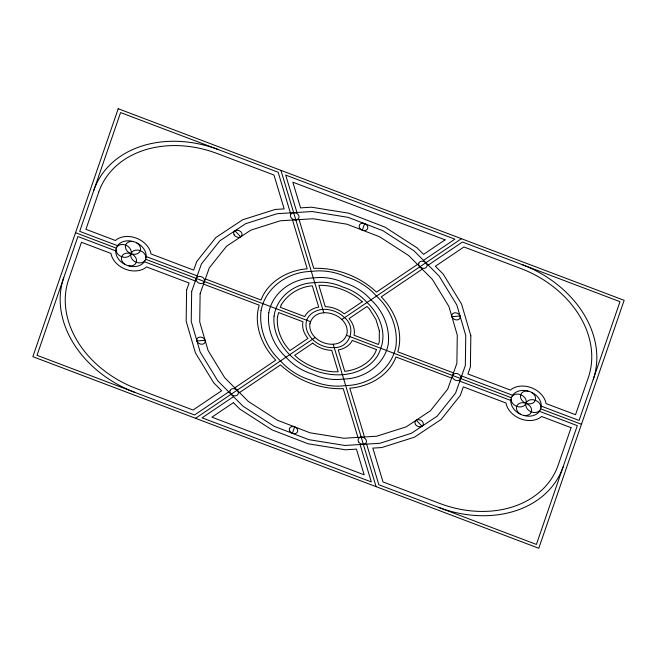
<?xml version="1.0" encoding="UTF-8"?>
<svg xmlns="http://www.w3.org/2000/svg" width="657" height="657" viewBox="0 0 657 657"><rect width="100%" height="100%" fill="white"/><g stroke="black" fill="none" stroke-linecap="round" stroke-linejoin="round"><path stroke-width="0.99" d="M116.289 248.141L115.747 251.344A15.727 12.311 23.5 0 0 123.302 263.523L126.965 265.354L130.907 266.397A15.727 12.311 23.5 0 0 144.138 262.094L145.673 259.269L146.207 256.066A15.727 12.311 23.5 0 0 138.66 243.895L134.989 242.055L131.055 241.012A15.727 12.311 23.5 0 0 117.825 245.316L116.289 248.141L75.539 232.709M511.327 397.731L510.793 400.934A15.727 12.311 23.5 0 0 518.34 413.105L522.011 414.945L525.945 415.988A15.727 12.311 23.5 0 0 539.175 411.684L540.711 408.859L541.253 405.656A15.727 12.311 23.5 0 0 533.698 393.477L530.035 391.646L526.093 390.603A15.727 12.311 23.5 0 0 512.862 394.906L511.327 397.731L346.428 335.292M292.398 433.341L294.632 426.861M362.368 230.139L364.602 223.659M228.767 391.884L194.554 414.986L37.006 355.322L77.912 236.536L115.821 250.892M234.779 387.819L275.759 360.143C261.954 346.223 253.249 324.533 259.228 305.193L203.53 284.103M417.491 264.426L376.477 292.127C359.913 276.507 336.548 267.448 313.75 268.368L299.083 219.627M423.502 260.361L454.899 239.164L285.688 175.082L296.931 212.474M195.548 418.287L315.294 337.419M341.706 319.581L461.452 238.713M233.498 396.639L202.101 417.836L371.312 481.918L360.069 444.526M239.509 392.574L280.523 364.873C297.087 380.493 320.452 389.552 343.25 388.632L357.917 437.373M422.221 269.181L381.241 296.857C395.046 310.777 403.751 332.467 397.772 351.807L453.47 372.897M428.233 265.116L462.446 242.014L619.994 301.678L579.088 420.464L541.179 406.108M196.969 341.032L205.083 340.26M451.917 316.74L460.031 315.968M117.603 245.718L79.694 231.354L120.592 112.569L278.141 172.233L290.378 212.876M146.133 256.517L197.199 275.858M205.362 278.946L261.01 300.019C267.916 281.467 288.086 270.191 307.205 268.82L292.529 220.029M461.633 375.985L512.649 395.3M145.673 259.269L310.572 321.708M540.711 408.859L581.461 424.291M144.351 261.7L195.367 281.015M451.638 378.054L395.99 356.981C389.084 375.533 368.914 386.809 349.795 388.18L364.471 436.971M459.801 381.142L510.867 400.483M539.397 411.282L577.306 425.646L536.408 544.431L378.859 484.767L366.622 444.124M234.984 230.771L240.758 236.807M416.242 420.193L422.016 426.229M280.925 170.352L323.778 312.798M333.222 344.202L376.075 486.648M134.964 392.418A104.824 82.051 23.5 0 1 63.754 277.648M93.852 190.243A104.824 82.051 23.5 0 1 218.551 149.665M563.148 466.757A104.824 82.051 23.5 0 1 438.449 507.335M522.036 264.582A104.824 82.051 23.5 0 1 593.246 379.352M117.053 246.728A7.859 6.151 23.5 0 1 129.486 247.746A7.859 6.151 23.5 0 1 126.201 257.289A7.859 6.151 23.5 0 1 116.018 249.742M144.901 260.681A7.859 6.151 23.5 0 1 132.468 259.663A7.859 6.151 23.5 0 1 135.753 250.12A7.859 6.151 23.5 0 1 145.944 257.667M136.82 242.975A7.859 6.151 23.5 0 1 137.855 253.503A7.859 6.151 23.5 0 1 125.816 248.946A7.859 6.151 23.5 0 1 133.018 241.53M125.134 264.434A7.859 6.151 23.5 0 1 124.107 253.914A7.859 6.151 23.5 0 1 136.139 258.472A7.859 6.151 23.5 0 1 128.936 265.88M539.947 410.272A7.859 6.151 23.5 0 1 527.514 409.254A7.859 6.151 23.5 0 1 530.799 399.711A7.859 6.151 23.5 0 1 540.982 407.258M512.099 396.319A7.859 6.151 23.5 0 1 524.532 397.337A7.859 6.151 23.5 0 1 521.247 406.88A7.859 6.151 23.5 0 1 511.056 399.333M531.866 392.566A7.859 6.151 23.5 0 1 532.893 403.086A7.859 6.151 23.5 0 1 520.861 398.528A7.859 6.151 23.5 0 1 528.064 391.12M520.18 414.025A7.859 6.151 23.5 0 1 519.145 403.497A7.859 6.151 23.5 0 1 531.184 408.054A7.859 6.151 23.5 0 1 523.982 415.47M261.043 310.638C258.801 329.321 266.676 348.382 280.547 360.89A52.765 41.301 23.5 0 0 310.72 380.132A52.765 41.301 23.5 0 0 345.664 385.544C368.602 385.38 391.662 369.702 395.957 346.362C398.199 327.679 390.324 308.618 376.453 296.11A52.765 41.301 23.5 0 0 346.28 276.868A52.765 41.301 23.5 0 0 311.336 271.456C288.398 271.62 265.338 287.298 261.043 310.638M268.787 312.691C266.808 329.231 273.772 346.099 286.05 357.17A46.704 36.562 23.5 0 0 312.765 374.203A46.704 36.562 23.5 0 0 343.693 378.999C363.994 378.851 384.411 364.972 388.213 344.309C390.192 327.769 383.228 310.901 370.95 299.83A46.704 36.562 23.5 0 0 344.235 282.797A46.704 36.562 23.5 0 0 313.307 278.001C293.006 278.149 272.589 292.028 268.787 312.691M274.068 316.099C272.663 330.619 279.611 344.621 289.663 354.731A56.428 44.167 23.5 0 0 342.396 374.695C358.508 373.611 376.083 364.799 380.781 348.3C386.924 332.228 379.146 313.644 367 302.499A42.36 33.162 23.5 0 0 342.773 287.043A42.36 33.162 23.5 0 0 314.719 282.699C295.51 282.699 276.704 296.529 274.068 316.099M277.451 316.937C276.342 329.313 281.492 341.648 289.909 350.592L307.952 338.404C304.101 333.937 301.703 327.638 302.934 321.749L278.716 312.576L277.451 316.937M379.344 330.791L379.278 341.944L378.407 344.473L354.066 335.251C355.297 329.362 352.899 323.063 349.048 318.596L366.984 306.482L369.308 308.798L375.944 319.491L379.344 330.791M186.604 290.057L186.161 321.199L195.408 352.842L213.73 382.826L221.614 390.751L193.068 410.025L136.303 388.533A99.585 77.945 23.5 0 1 68.648 279.504L81.468 242.277L111.066 253.479L111.296 255.047A21.008 16.45 23.5 0 0 145.304 267.925L146.437 266.873L189.101 283.027L186.604 290.057M191.672 291.429L191.244 321.462L200.163 351.98L217.828 380.888L243.041 406.231L274.076 426.278L308.815 439.656L344.9 445.462L379.861 443.303L411.331 433.316L437.151 416.185L455.572 393.075L465.328 365.571L465.756 335.538L456.837 305.02L439.172 276.112L413.959 250.769L382.924 230.722L348.185 217.344L312.1 211.538L277.139 213.697L245.669 223.684L219.849 240.815L201.428 263.925L191.672 291.429M200.122 293.72L199.72 321.897L208.088 350.526L224.661 377.652L248.313 401.435L277.435 420.242L310.03 432.799L343.89 438.244L376.691 436.215L406.215 426.845L430.442 410.773L447.721 389.092L456.878 363.28L457.28 335.103L448.912 306.474L432.339 279.348L408.687 255.565L379.565 236.758L346.97 224.201L313.11 218.756L280.309 220.785L250.785 230.155L226.558 246.227L209.279 267.908L200.122 293.72M309.948 323.474C307.221 342.773 341.188 353.606 347.052 333.526C349.779 314.227 315.812 303.394 309.948 323.474M470.839 335.801L470.396 366.943L467.899 373.973L510.563 390.127L511.696 389.075A21.008 16.45 23.5 0 1 545.704 401.953L545.934 403.521L575.532 414.723L588.352 377.496A99.585 77.945 23.5 0 0 520.697 268.467L463.932 246.975L435.386 266.249L443.27 274.174L461.592 304.158L470.839 335.801M230.057 390.685L229.909 391.572A4.369 3.416 23.5 0 0 234.114 395.752L235.214 395.801A4.369 3.416 23.5 0 0 238.22 393.773L238.368 392.886A4.369 3.416 23.5 0 0 234.155 388.706L233.063 388.657A4.369 3.416 23.5 0 0 230.057 390.685M306.696 320.246C304.544 327.137 307.566 334.397 312.436 339.349A23.332 18.265 23.5 0 0 334.249 347.602C350.132 348.07 356.685 327.243 344.564 317.651A23.332 18.265 23.5 0 0 322.751 309.398C315.968 309.907 309.151 313.611 306.696 320.246M418.78 263.227L418.632 264.114A4.369 3.416 23.5 0 0 422.845 268.294L423.937 268.343A4.369 3.416 23.5 0 0 426.943 266.315L427.091 265.428A4.369 3.416 23.5 0 0 422.886 261.248L421.786 261.199A4.369 3.416 23.5 0 0 418.78 263.227M118.219 108.742L32.85 356.677L538.781 548.258L624.15 300.323L118.219 108.742M98.747 192.099L85.927 229.326L115.517 240.536L116.659 239.485A21.008 16.45 23.5 0 1 150.667 252.362L150.896 253.93L193.675 270.126L196.722 261.527L215.825 237.571L242.597 219.799L275.234 209.443L284.161 208.893L273.977 175.041L217.212 153.549A99.585 77.945 23.5 0 0 98.747 192.099M281.245 304.823L280.375 307.353L304.725 316.567C307.295 311.287 313.036 307.952 318.727 307.115L312.305 285.787C299.732 286.879 287.823 293.958 281.245 304.823M571.073 427.674L558.253 464.901A99.585 77.945 23.5 0 1 439.788 503.451L383.023 481.959L372.839 448.107L381.766 447.557L414.403 437.201L441.176 419.429L460.278 395.473L463.325 386.874L506.104 403.07L506.333 404.638A21.008 16.45 23.5 0 0 540.341 417.515L541.483 416.464L571.073 427.674M376.502 349.606C371.813 362.541 357.819 369.899 344.736 371.353L338.273 349.885C343.964 349.048 349.705 345.713 352.275 340.433L376.502 349.606M290.879 214.051L290.509 214.88A4.451 3.482 23.5 0 0 291.856 218.502C293.794 220.366 297.966 220.588 298.951 217.623A4.451 3.482 23.5 0 0 297.605 214.001C295.798 212.375 292.488 211.924 290.879 214.051M445.085 239.83L423.568 254.366L417.129 247.886L384.945 227.1L348.916 213.221L311.492 207.201L300.561 207.875L292.833 182.178L445.085 239.83M362.221 301.752L344.284 313.865C339.02 309.463 332.138 306.811 325.272 306.663L318.859 285.335C334.594 285.031 350.567 291.207 362.221 301.752M312.716 343.135L294.673 355.322L298.894 358.944A52.921 41.424 23.5 0 0 332.729 371.755L338.183 371.796L331.728 350.337C324.862 350.189 317.98 347.537 312.716 343.135M233.432 402.634L211.915 417.17L364.167 474.822L356.439 449.125L345.508 449.799L308.084 443.779L272.055 429.9L239.871 409.114L233.432 402.634M199.293 276.408L198.266 276.597A4.369 3.416 23.5 0 0 196.689 281.18L197.363 282.009A4.369 3.416 23.5 0 0 201.444 283.553L202.463 283.364A4.369 3.416 23.5 0 0 204.04 278.782L203.374 277.952A4.369 3.416 23.5 0 0 199.293 276.408M455.556 373.447L454.537 373.636A4.369 3.416 23.5 0 0 452.96 378.218L453.626 379.048A4.369 3.416 23.5 0 0 457.707 380.592L458.734 380.403A4.369 3.416 23.5 0 0 460.311 375.82L459.637 374.991A4.369 3.416 23.5 0 0 455.556 373.447M364.364 223.511L363.239 223.273A4.451 3.482 23.5 0 0 359.264 225.532A4.451 3.482 23.5 0 0 361.539 229.819L363.723 230.525A4.451 3.482 23.5 0 0 367.706 228.266A4.451 3.482 23.5 0 0 365.423 223.98L364.364 223.511M358.599 441.947A4.369 3.416 23.5 0 0 365.924 443.081A4.369 3.416 23.5 0 0 362.286 437.225A4.369 3.416 23.5 0 0 358.599 441.947M415.388 424.307A4.369 3.416 23.5 0 0 422.714 425.621A4.369 3.416 23.5 0 0 419.273 419.708A4.369 3.416 23.5 0 0 415.388 424.307M197.412 341.944A4.369 3.425 23.5 0 0 204.746 342.897A4.369 3.425 23.5 0 0 200.919 337.098A4.369 3.425 23.5 0 0 197.412 341.944M452.361 317.651A4.369 3.425 23.5 0 0 459.695 318.604A4.369 3.425 23.5 0 0 455.868 312.806A4.369 3.425 23.5 0 0 452.361 317.651M234.138 234.886A4.369 3.416 23.5 0 0 241.464 236.2A4.369 3.416 23.5 0 0 238.023 230.287A4.369 3.416 23.5 0 0 234.138 234.886M289.844 431.296A4.369 3.416 23.5 0 0 297.169 432.429A4.369 3.416 23.5 0 0 293.539 426.574A4.369 3.416 23.5 0 0 289.844 431.296"/></g></svg>
